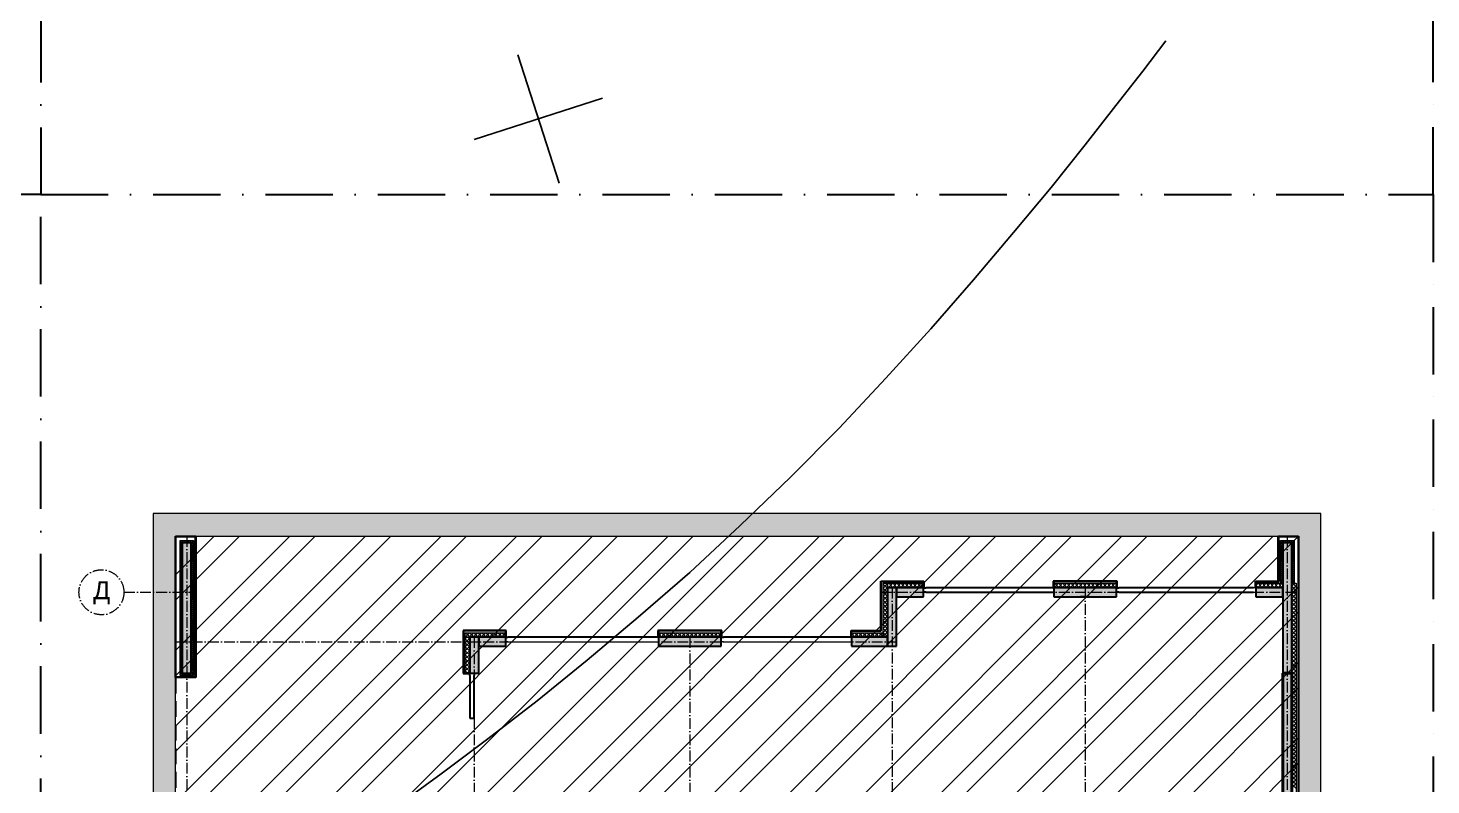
# Model space of a CAD drawing. Header units: millimetres. Extents: x 1353783 to 6492029790, y -7276956 to -512500.
# Drawn here: x 9978106 to 9984352, y -2841529 to -2838160 of the extents above; entities that cross this region are included whole.
import ezdxf

# ---------------------------------------------------------------- set-up
doc = ezdxf.new("R2010")
doc.units = ezdxf.units.MM
for name, pattern in [('( Dashed )', [0.75, 0.5, -0.25]), ('482 Границы районов', [5, 3, -1, 0, -1]), ('ACAD_ISO10W100', [18, 12, -3, 0, -3]), ('CONTI', [0]), ('осевая', [50.8, 31.75, -6.35, 6.35, -6.35])]:
    doc.linetypes.add(name, pattern=pattern)
doc.layers.get('0').update_dxf_attribs({"lineweight": 5})
for name, color, linetype, lineweight in [('!A-DIAFRAGM типовой', 142, 'Continuous', 0), ('7земля', 7, 'Continuous', 30), ('DIAFRAGM', 46, 'Continuous', 30), ('Hatch', 254, 'Continuous', 5), ('INSULATION', 81, 'Continuous', 5), ('Ар-окна', 5, 'Continuous', 9), ('ГП-Граница учасика ИЖС', 3, 'Continuous', 5), ('ГП-Тратуар', 3, 'Continuous', 5), ('оси', 231, 'осевая', 9)]:
    doc.layers.add(name, color=color, linetype=linetype, lineweight=lineweight)
for name, color, linetype in [('GORIZUNKNOWN', 32, 'CONTI'), ('SETKR', 7, 'CONTI'), ('Заливка', 7, 'Continuous'), ('РЕЛЬЕФ', 7, 'CONTI')]:
    doc.layers.add(name, color=color, linetype=linetype)
doc.styles.add('GOST Common', font='', dxfattribs={"height": 3})
doc.styles.get('GOST Common').set_extended_font_data('GOST Common')

# ---------------------------------------------------------------- blocks, each defined once
blk = doc.blocks.new('амвамвам')
at = {"lineweight": 30, "ltscale": 100, "true_color": 0x939598}
h = blk.add_hatch(color=252, dxfattribs=at)
h.dxf.hatch_style = 1
h.paths.add_polyline_path([(9861280, -3620392), (9861280, -3620892), (9856930, -3620892), (9856930, -3620392)], flags=17)
h.paths.add_polyline_path([(9864080, -3620392), (9864080, -3620892), (9875530, -3620892), (9875530, -3605992), (9850030, -3605992), (9849530, -3605992), (9849530, -3623392), (9850030, -3623392), (9850030, -3606492), (9875030, -3606492), (9875030, -3620392)])
at = {"color": 251, "lineweight": 15, "ltscale": 100, "true_color": 0x636466}
blk.add_lwpolyline([(9864080, -3620392), (9864080, -3620892), (9875530, -3620892), (9875530, -3605992), (9850030, -3605992), (9849530, -3605992), (9849530, -3623392), (9850030, -3623392), (9850030, -3606492), (9875030, -3606492), (9875030, -3620392)], close=True, dxfattribs=at)
blk = doc.blocks.new('ТИП-3')
at = {"layer": '!A-DIAFRAGM типовой', "lineweight": 0, "ltscale": 100, "true_color": 0x000000}
h = blk.add_hatch(color=18, dxfattribs=at)
h.dxf.hatch_style = 1
h.paths.add_polyline_path([(10363114, -2871481), (10363314, -2871481), (10363314, -2868581), (10363114, -2868581)])
h = blk.add_hatch(color=18, dxfattribs=at)
h.dxf.hatch_style = 1
h.paths.add_polyline_path([(10387614, -2871481), (10387814, -2871481), (10387814, -2868581), (10387614, -2868581)])
h = blk.add_hatch(color=18, dxfattribs=at)
h.dxf.hatch_style = 1
h.paths.add_polyline_path([(10378814, -2870881), (10379014, -2870881), (10379014, -2869581), (10378814, -2869581)])
h = blk.add_hatch(color=18, dxfattribs=at)
h.dxf.hatch_style = 1
h.paths.add_polyline_path([(10379014, -2869581), (10379014, -2869781), (10379614, -2869781), (10379614, -2869581)])
h = blk.add_hatch(color=18, dxfattribs=at)
h.dxf.hatch_style = 1
h.paths.add_polyline_path([(10382514, -2869581), (10382514, -2869781), (10383914, -2869781), (10383914, -2869581)])
h = blk.add_hatch(color=18, dxfattribs=at)
h.dxf.hatch_style = 1
h.paths.add_polyline_path([(10387014, -2869581), (10387014, -2869781), (10387614, -2869781), (10387614, -2869581)])
h = blk.add_hatch(color=18, dxfattribs=at)
h.dxf.hatch_style = 1
h.paths.add_polyline_path([(10369514, -2871481), (10369714, -2871481), (10369714, -2870681), (10369514, -2870681)])
h = blk.add_hatch(color=18, dxfattribs=at)
h.dxf.hatch_style = 1
h.paths.add_polyline_path([(10369714, -2870681), (10369714, -2870881), (10370314, -2870881), (10370314, -2870681)])
h = blk.add_hatch(color=18, dxfattribs=at)
h.dxf.hatch_style = 1
h.paths.add_polyline_path([(10373714, -2870681), (10373714, -2870881), (10375114, -2870881), (10375114, -2870681)])
h = blk.add_hatch(color=18, dxfattribs=at)
h.dxf.hatch_style = 1
h.paths.add_polyline_path([(10378014, -2870681), (10378014, -2870881), (10378814, -2870881), (10378814, -2870681)])
at = {"layer": 'Hatch', "lineweight": 40, "ltscale": 0.5, "true_color": 0x000000}
blk.add_hatch(color=18, dxfattribs=at).paths.add_polyline_path([(10387814, -2874781), (10387614, -2874781), (10387614, -2871481), (10387814, -2871481)])
at = {"layer": '7земля', "color": 18, "lineweight": 30, "ltscale": 100, "true_color": 0x000000}
for p, q in [((10362964, -2868431), (10363414, -2868431)), ((10362964, -2871581), (10362964, -2868431)), ((10362974, -2868441), (10363404, -2868441)), ((10362974, -2871571), (10362974, -2868441)), ((10363404, -2868441), (10363404, -2871571)), ((10363414, -2868431), (10363414, -2871581)), ((10387514, -2869431), (10387514, -2868431)), ((10387514, -2868431), (10387964, -2868431)), ((10387524, -2869441), (10387524, -2868441)), ((10387524, -2868441), (10387954, -2868441)), ((10387954, -2868441), (10387954, -2882321)), ((10387964, -2868431), (10387964, -2882331)), ((10378664, -2870531), (10378664, -2869431)), ((10378664, -2869431), (10379624, -2869431)), ((10378674, -2870541), (10378674, -2869441)), ((10378674, -2869441), (10379614, -2869441)), ((10379614, -2869441), (10379614, -2869581)), ((10379624, -2869431), (10379624, -2869581)), ((10383924, -2869431), (10382504, -2869431)), ((10382504, -2869431), (10382504, -2869581)), ((10383914, -2869441), (10382514, -2869441)), ((10382514, -2869441), (10382514, -2869581)), ((10383914, -2869581), (10383914, -2869441)), ((10383924, -2869581), (10383924, -2869431)), ((10387004, -2869581), (10387004, -2869431)), ((10387004, -2869431), (10387514, -2869431)), ((10387014, -2869581), (10387014, -2869441)), ((10387014, -2869441), (10387524, -2869441)), ((10379614, -2869581), (10379664, -2869581)), ((10379664, -2869681), (10379614, -2869681)), ((10382464, -2869581), (10379664, -2869581)), ((10379664, -2869681), (10382464, -2869681)), ((10382514, -2869581), (10382464, -2869581)), ((10382464, -2869681), (10382514, -2869681)), ((10383914, -2869581), (10383964, -2869581)), ((10383964, -2869681), (10383914, -2869681)), ((10386964, -2869581), (10383964, -2869581)), ((10383964, -2869681), (10386964, -2869681)), ((10370324, -2870531), (10369364, -2870531)), ((10369364, -2870531), (10369364, -2871491)), ((10370314, -2870541), (10369374, -2870541)), ((10369374, -2870541), (10369374, -2871481)), ((10370314, -2870681), (10370314, -2870541)), ((10370314, -2870681), (10370364, -2870681)), ((10370324, -2870681), (10370324, -2870531)), ((10373664, -2870681), (10370364, -2870681)), ((10373714, -2870681), (10373664, -2870681)), ((10375124, -2870531), (10373704, -2870531)), ((10373704, -2870531), (10373704, -2870681)), ((10375114, -2870541), (10373714, -2870541)), ((10373714, -2870541), (10373714, -2870681)), ((10375114, -2870681), (10375114, -2870541)), ((10375114, -2870681), (10375164, -2870681)), ((10375124, -2870681), (10375124, -2870531)), ((10377964, -2870681), (10375164, -2870681)), ((10378014, -2870681), (10377964, -2870681)), ((10378004, -2870681), (10378004, -2870531)), ((10378004, -2870531), (10378664, -2870531)), ((10378014, -2870681), (10378014, -2870541)), ((10378014, -2870541), (10378674, -2870541)), ((10363414, -2871581), (10362964, -2871581)), ((10363404, -2871571), (10362974, -2871571)), ((10369364, -2871491), (10369514, -2871491)), ((10369374, -2871481), (10369514, -2871481)), ((10369514, -2871531), (10369514, -2871481)), ((10369514, -2871481), (10369614, -2871481)), ((10369514, -2871531), (10369514, -2872431)), ((10369614, -2871481), (10369614, -2871531)), ((10369614, -2872431), (10369614, -2871531)), ((10369514, -2872431), (10369514, -2872481)), ((10369514, -2872481), (10369614, -2872481)), ((10369614, -2872481), (10369614, -2872431))]:
    blk.add_line(p, q, dxfattribs=at)
at = {"layer": '7земля', "color": 18, "linetype": '( Dashed )', "lineweight": 20, "ltscale": 700, "true_color": 0x000000}
blk.add_line((10363414, -2868431), (10387514, -2868431), dxfattribs=at)
at = {"layer": '7земля', "color": 18, "linetype": '( Dashed )', "lineweight": 30, "ltscale": 700, "true_color": 0x000000}
blk.add_line((10362964, -2871581), (10362964, -2874881), dxfattribs=at)
at = {"layer": 'DIAFRAGM', "color": 18, "ltscale": 0.5, "true_color": 0x000000}
for p, q in [((10363314, -2868581), (10363114, -2868581)), ((10363114, -2868581), (10363114, -2871481)), ((10363314, -2871481), (10363314, -2868581)), ((10387814, -2868581), (10387614, -2868581)), ((10387614, -2868581), (10387614, -2871481)), ((10387814, -2871481), (10387814, -2868581)), ((10379014, -2869581), (10378814, -2869581)), ((10378814, -2869581), (10378814, -2870881)), ((10379014, -2870881), (10379014, -2869581)), ((10379014, -2869581), (10379014, -2869781)), ((10379614, -2869581), (10379014, -2869581)), ((10379014, -2869781), (10379614, -2869781)), ((10379614, -2869781), (10379614, -2869581)), ((10382514, -2869581), (10382514, -2869781)), ((10383914, -2869581), (10382514, -2869581)), ((10382514, -2869781), (10383914, -2869781)), ((10383314, -2869781), (10383114, -2869781)), ((10383914, -2869781), (10383914, -2869581)), ((10387014, -2869581), (10387014, -2869781)), ((10387614, -2869581), (10387014, -2869581)), ((10387014, -2869781), (10387614, -2869781)), ((10387614, -2869781), (10387614, -2869581)), ((10369714, -2870681), (10369514, -2870681)), ((10369514, -2870681), (10369514, -2871481)), ((10369714, -2871481), (10369714, -2870681)), ((10369714, -2870681), (10369714, -2870881)), ((10370314, -2870681), (10369714, -2870681)), ((10370314, -2870881), (10370314, -2870681)), ((10373714, -2870681), (10373714, -2870881)), ((10375114, -2870681), (10373714, -2870681)), ((10375114, -2870881), (10375114, -2870681)), ((10378014, -2870681), (10378014, -2870881)), ((10378814, -2870681), (10378014, -2870681)), ((10378814, -2870881), (10378814, -2870681)), ((10369714, -2870881), (10370314, -2870881)), ((10373714, -2870881), (10375114, -2870881)), ((10378014, -2870881), (10378814, -2870881)), ((10378814, -2870881), (10379014, -2870881)), ((10363114, -2871481), (10363314, -2871481)), ((10369514, -2871481), (10369714, -2871481)), ((10387614, -2871481), (10387814, -2871481))]:
    blk.add_line(p, q, dxfattribs=at)
at = {"layer": 'Hatch', "color": 18, "lineweight": 40, "ltscale": 0.5, "true_color": 0x000000}
for p, q in [((10387614, -2874781), (10387614, -2871481)), ((10387614, -2871481), (10387814, -2871481)), ((10387814, -2871481), (10387814, -2874781)), ((10387614, -2873541), (10387614, -2873441))]:
    blk.add_line(p, q, dxfattribs=at)
at = {"layer": 'INSULATION', "color": 18, "linetype": 'Continuous', "ltscale": 0.5, "true_color": 0x000000}
for p, q in [((10363064, -2868563), (10363096, -2868531)), ((10363064, -2868544), (10363101, -2868581)), ((10363101, -2868581), (10363064, -2868618)), ((10363064, -2868608), (10363114, -2868658)), ((10363114, -2868613), (10363064, -2868663)), ((10363082, -2868581), (10363114, -2868613)), ((10363091, -2868581), (10363141, -2868531)), ((10363096, -2868531), (10363146, -2868581)), ((10363136, -2868581), (10363186, -2868531)), ((10363141, -2868531), (10363191, -2868581)), ((10363181, -2868581), (10363231, -2868531)), ((10363186, -2868531), (10363236, -2868581)), ((10363226, -2868581), (10363276, -2868531)), ((10363231, -2868531), (10363281, -2868581)), ((10363271, -2868581), (10363321, -2868531)), ((10363276, -2868531), (10363326, -2868581)), ((10363351, -2868581), (10363314, -2868618)), ((10363314, -2868608), (10363364, -2868658)), ((10363364, -2868613), (10363314, -2868663)), ((10363316, -2868581), (10363364, -2868532)), ((10363321, -2868531), (10363364, -2868574)), ((10363332, -2868581), (10363364, -2868613)), ((10363361, -2868581), (10363364, -2868577)), ((10387564, -2868563), (10387596, -2868531)), ((10387564, -2868544), (10387601, -2868581)), ((10387601, -2868581), (10387564, -2868618)), ((10387564, -2868608), (10387614, -2868658)), ((10387614, -2868613), (10387564, -2868663)), ((10387582, -2868581), (10387614, -2868613)), ((10387591, -2868581), (10387641, -2868531)), ((10387596, -2868531), (10387646, -2868581)), ((10387636, -2868581), (10387686, -2868531)), ((10387641, -2868531), (10387691, -2868581)), ((10387681, -2868581), (10387731, -2868531)), ((10387686, -2868531), (10387736, -2868581)), ((10387726, -2868581), (10387776, -2868531)), ((10387731, -2868531), (10387781, -2868581)), ((10387771, -2868581), (10387821, -2868531)), ((10387776, -2868531), (10387826, -2868581)), ((10387851, -2868581), (10387814, -2868618)), ((10387814, -2868608), (10387864, -2868658)), ((10387864, -2868613), (10387814, -2868663)), ((10387816, -2868581), (10387864, -2868532)), ((10387821, -2868531), (10387864, -2868574)), ((10387832, -2868581), (10387864, -2868613)), ((10387861, -2868581), (10387864, -2868577)), ((10363064, -2868653), (10363114, -2868703)), ((10363114, -2868658), (10363064, -2868708)), ((10363064, -2868698), (10363114, -2868748)), ((10363114, -2868703), (10363064, -2868753)), ((10363064, -2868742), (10363114, -2868792)), ((10363114, -2868748), (10363064, -2868798)), ((10363064, -2868787), (10363114, -2868837)), ((10363114, -2868792), (10363064, -2868842)), ((10363064, -2868832), (10363114, -2868882)), ((10363114, -2868837), (10363064, -2868887)), ((10363064, -2868877), (10363114, -2868927)), ((10363114, -2868882), (10363064, -2868932)), ((10363064, -2868922), (10363114, -2868972)), ((10363114, -2868927), (10363064, -2868977)), ((10363314, -2868653), (10363364, -2868703)), ((10363364, -2868658), (10363314, -2868708)), ((10363314, -2868698), (10363364, -2868748)), ((10363364, -2868703), (10363314, -2868753)), ((10363314, -2868742), (10363364, -2868792)), ((10363364, -2868748), (10363314, -2868798)), ((10363314, -2868787), (10363364, -2868837)), ((10363364, -2868792), (10363314, -2868842)), ((10363314, -2868832), (10363364, -2868882)), ((10363364, -2868837), (10363314, -2868887)), ((10363314, -2868877), (10363364, -2868927)), ((10363364, -2868882), (10363314, -2868932)), ((10363314, -2868922), (10363364, -2868972)), ((10363364, -2868927), (10363314, -2868977)), ((10387564, -2868653), (10387614, -2868703)), ((10387614, -2868658), (10387564, -2868708)), ((10387564, -2868698), (10387614, -2868748)), ((10387614, -2868703), (10387564, -2868753)), ((10387564, -2868742), (10387614, -2868792)), ((10387614, -2868748), (10387564, -2868798)), ((10387564, -2868787), (10387614, -2868837)), ((10387614, -2868792), (10387564, -2868842)), ((10387564, -2868832), (10387614, -2868882)), ((10387614, -2868837), (10387564, -2868887)), ((10387564, -2868877), (10387614, -2868927)), ((10387614, -2868882), (10387564, -2868932)), ((10387564, -2868922), (10387614, -2868972)), ((10387614, -2868927), (10387564, -2868977)), ((10387814, -2868653), (10387864, -2868703)), ((10387864, -2868658), (10387814, -2868708)), ((10387814, -2868698), (10387864, -2868748)), ((10387864, -2868703), (10387814, -2868753)), ((10387814, -2868742), (10387864, -2868792)), ((10387864, -2868748), (10387814, -2868798)), ((10387814, -2868787), (10387864, -2868837)), ((10387864, -2868792), (10387814, -2868842)), ((10387814, -2868832), (10387864, -2868882)), ((10387864, -2868837), (10387814, -2868887)), ((10387814, -2868877), (10387864, -2868927)), ((10387864, -2868882), (10387814, -2868932)), ((10387814, -2868922), (10387864, -2868972)), ((10387864, -2868927), (10387814, -2868977)), ((10363064, -2868967), (10363114, -2869017)), ((10363114, -2868972), (10363064, -2869022)), ((10363064, -2869012), (10363114, -2869062)), ((10363114, -2869017), (10363064, -2869067)), ((10363064, -2869057), (10363114, -2869107)), ((10363114, -2869062), (10363064, -2869112)), ((10363064, -2869102), (10363114, -2869152)), ((10363114, -2869107), (10363064, -2869157)), ((10363064, -2869147), (10363114, -2869197)), ((10363114, -2869152), (10363064, -2869202)), ((10363064, -2869191), (10363114, -2869241)), ((10363114, -2869197), (10363064, -2869247)), ((10363064, -2869236), (10363114, -2869286)), ((10363114, -2869241), (10363064, -2869291)), ((10363314, -2868967), (10363364, -2869017)), ((10363364, -2868972), (10363314, -2869022)), ((10363314, -2869012), (10363364, -2869062)), ((10363364, -2869017), (10363314, -2869067)), ((10363314, -2869057), (10363364, -2869107)), ((10363364, -2869062), (10363314, -2869112)), ((10363314, -2869102), (10363364, -2869152)), ((10363364, -2869107), (10363314, -2869157)), ((10363314, -2869147), (10363364, -2869197)), ((10363364, -2869152), (10363314, -2869202)), ((10363314, -2869191), (10363364, -2869241)), ((10363364, -2869197), (10363314, -2869247)), ((10363314, -2869236), (10363364, -2869286)), ((10363364, -2869241), (10363314, -2869291)), ((10387564, -2868967), (10387614, -2869017)), ((10387614, -2868972), (10387564, -2869022)), ((10387564, -2869012), (10387614, -2869062)), ((10387614, -2869017), (10387564, -2869067)), ((10387564, -2869057), (10387614, -2869107)), ((10387614, -2869062), (10387564, -2869112)), ((10387564, -2869102), (10387614, -2869152)), ((10387614, -2869107), (10387564, -2869157)), ((10387564, -2869147), (10387614, -2869197)), ((10387614, -2869152), (10387564, -2869202)), ((10387564, -2869191), (10387614, -2869241)), ((10387614, -2869197), (10387564, -2869247)), ((10387564, -2869236), (10387614, -2869286)), ((10387614, -2869241), (10387564, -2869291)), ((10387814, -2868967), (10387864, -2869017)), ((10387864, -2868972), (10387814, -2869022)), ((10387814, -2869012), (10387864, -2869062)), ((10387864, -2869017), (10387814, -2869067)), ((10387814, -2869057), (10387864, -2869107)), ((10387864, -2869062), (10387814, -2869112)), ((10387814, -2869102), (10387864, -2869152)), ((10387864, -2869107), (10387814, -2869157)), ((10387814, -2869147), (10387864, -2869197)), ((10387864, -2869152), (10387814, -2869202)), ((10387814, -2869191), (10387864, -2869241)), ((10387864, -2869197), (10387814, -2869247)), ((10387814, -2869236), (10387864, -2869286)), ((10387864, -2869241), (10387814, -2869291)), ((10363064, -2869281), (10363114, -2869331)), ((10363114, -2869286), (10363064, -2869336)), ((10363064, -2869326), (10363114, -2869376)), ((10363114, -2869331), (10363064, -2869381)), ((10363064, -2869371), (10363114, -2869421)), ((10363114, -2869376), (10363064, -2869426)), ((10363064, -2869416), (10363114, -2869466)), ((10363114, -2869421), (10363064, -2869471)), ((10363064, -2869461), (10363114, -2869511)), ((10363114, -2869466), (10363064, -2869516)), ((10363064, -2869506), (10363114, -2869556)), ((10363114, -2869511), (10363064, -2869561)), ((10363064, -2869551), (10363114, -2869601)), ((10363114, -2869556), (10363064, -2869606)), ((10363314, -2869281), (10363364, -2869331)), ((10363364, -2869286), (10363314, -2869336)), ((10363314, -2869326), (10363364, -2869376)), ((10363364, -2869331), (10363314, -2869381)), ((10363314, -2869371), (10363364, -2869421)), ((10363364, -2869376), (10363314, -2869426)), ((10363314, -2869416), (10363364, -2869466)), ((10363364, -2869421), (10363314, -2869471)), ((10363314, -2869461), (10363364, -2869511)), ((10363364, -2869466), (10363314, -2869516)), ((10363314, -2869506), (10363364, -2869556)), ((10363364, -2869511), (10363314, -2869561)), ((10363314, -2869551), (10363364, -2869601)), ((10363364, -2869556), (10363314, -2869606)), ((10378714, -2869497), (10378731, -2869481)), ((10378714, -2869587), (10378814, -2869487)), ((10378814, -2869597), (10378714, -2869497)), ((10378814, -2869508), (10378788, -2869481)), ((10378814, -2869509), (10378842, -2869481)), ((10378814, -2869543), (10378852, -2869581)), ((10378832, -2869581), (10378932, -2869481)), ((10378842, -2869481), (10378942, -2869581)), ((10378922, -2869581), (10379022, -2869481)), ((10378932, -2869481), (10379032, -2869581)), ((10379011, -2869581), (10379111, -2869481)), ((10379022, -2869481), (10379122, -2869581)), ((10379101, -2869581), (10379201, -2869481)), ((10379111, -2869481), (10379211, -2869581)), ((10379191, -2869581), (10379291, -2869481)), ((10379201, -2869481), (10379301, -2869581)), ((10379281, -2869581), (10379381, -2869481)), ((10379291, -2869481), (10379391, -2869581)), ((10379371, -2869581), (10379471, -2869481)), ((10379381, -2869481), (10379481, -2869581)), ((10379460, -2869581), (10379560, -2869481)), ((10379471, -2869481), (10379571, -2869581)), ((10379550, -2869581), (10379614, -2869517)), ((10379560, -2869481), (10379614, -2869535)), ((10382514, -2869500), (10382534, -2869481)), ((10382514, -2869551), (10382544, -2869581)), ((10382524, -2869581), (10382624, -2869481)), ((10382534, -2869481), (10382634, -2869581)), ((10382613, -2869581), (10382713, -2869481)), ((10382624, -2869481), (10382724, -2869581)), ((10382703, -2869581), (10382803, -2869481)), ((10382713, -2869481), (10382813, -2869581)), ((10382793, -2869581), (10382893, -2869481)), ((10382803, -2869481), (10382903, -2869581)), ((10382883, -2869581), (10382983, -2869481)), ((10382893, -2869481), (10382993, -2869581)), ((10382973, -2869581), (10383073, -2869481)), ((10382983, -2869481), (10383083, -2869581)), ((10383062, -2869581), (10383162, -2869481)), ((10383073, -2869481), (10383173, -2869581)), ((10383152, -2869581), (10383252, -2869481)), ((10383162, -2869481), (10383262, -2869581)), ((10383242, -2869581), (10383342, -2869481)), ((10383252, -2869481), (10383352, -2869581)), ((10383332, -2869581), (10383432, -2869481)), ((10383342, -2869481), (10383442, -2869581)), ((10383422, -2869581), (10383522, -2869481)), ((10383432, -2869481), (10383532, -2869581)), ((10383511, -2869581), (10383611, -2869481)), ((10383522, -2869481), (10383622, -2869581)), ((10383601, -2869581), (10383701, -2869481)), ((10383611, -2869481), (10383711, -2869581)), ((10383691, -2869581), (10383791, -2869481)), ((10383701, -2869481), (10383801, -2869581)), ((10383781, -2869581), (10383881, -2869481)), ((10383791, -2869481), (10383891, -2869581)), ((10383871, -2869581), (10383914, -2869537)), ((10383881, -2869481), (10383914, -2869514)), ((10387014, -2869529), (10387062, -2869481)), ((10387014, -2869523), (10387073, -2869581)), ((10387052, -2869581), (10387152, -2869481)), ((10387062, -2869481), (10387162, -2869581)), ((10387142, -2869581), (10387242, -2869481)), ((10387152, -2869481), (10387252, -2869581)), ((10387232, -2869581), (10387332, -2869481)), ((10387242, -2869481), (10387342, -2869581)), ((10387322, -2869581), (10387422, -2869481)), ((10387332, -2869481), (10387432, -2869581)), ((10387411, -2869581), (10387511, -2869481)), ((10387422, -2869481), (10387522, -2869581)), ((10387501, -2869581), (10387601, -2869481)), ((10387511, -2869481), (10387611, -2869581)), ((10387564, -2869281), (10387614, -2869331)), ((10387614, -2869286), (10387564, -2869336)), ((10387564, -2869326), (10387614, -2869376)), ((10387614, -2869331), (10387564, -2869381)), ((10387564, -2869371), (10387614, -2869421)), ((10387614, -2869376), (10387564, -2869426)), ((10387564, -2869416), (10387614, -2869466)), ((10387614, -2869421), (10387564, -2869471)), ((10387564, -2869461), (10387584, -2869481)), ((10387591, -2869581), (10387614, -2869558)), ((10387614, -2869466), (10387599, -2869481)), ((10387601, -2869481), (10387614, -2869494)), ((10387814, -2869281), (10387864, -2869331)), ((10387864, -2869286), (10387814, -2869336)), ((10387814, -2869326), (10387864, -2869376)), ((10387864, -2869331), (10387814, -2869381)), ((10387814, -2869371), (10387864, -2869421)), ((10387864, -2869376), (10387814, -2869426)), ((10387814, -2869416), (10387864, -2869466)), ((10387864, -2869421), (10387814, -2869471)), ((10387814, -2869461), (10387834, -2869481)), ((10387814, -2869548), (10387882, -2869481)), ((10387814, -2869638), (10387914, -2869538)), ((10387914, -2869648), (10387814, -2869548)), ((10387914, -2869559), (10387837, -2869481)), ((10387864, -2869466), (10387849, -2869481)), ((10363064, -2869596), (10363114, -2869646)), ((10363114, -2869601), (10363064, -2869651)), ((10363064, -2869641), (10363114, -2869691)), ((10363114, -2869646), (10363064, -2869696)), ((10363064, -2869685), (10363114, -2869735)), ((10363114, -2869691), (10363064, -2869741)), ((10363064, -2869730), (10363114, -2869780)), ((10363114, -2869735), (10363064, -2869785)), ((10363064, -2869775), (10363114, -2869825)), ((10363114, -2869780), (10363064, -2869830)), ((10363064, -2869820), (10363114, -2869870)), ((10363114, -2869825), (10363064, -2869875)), ((10363064, -2869865), (10363114, -2869915)), ((10363114, -2869870), (10363064, -2869920)), ((10363314, -2869596), (10363364, -2869646)), ((10363364, -2869601), (10363314, -2869651)), ((10363314, -2869641), (10363364, -2869691)), ((10363364, -2869646), (10363314, -2869696)), ((10363314, -2869685), (10363364, -2869735)), ((10363364, -2869691), (10363314, -2869741)), ((10363314, -2869730), (10363364, -2869780)), ((10363364, -2869735), (10363314, -2869785)), ((10363314, -2869775), (10363364, -2869825)), ((10363364, -2869780), (10363314, -2869830)), ((10363314, -2869820), (10363364, -2869870)), ((10363364, -2869825), (10363314, -2869875)), ((10363314, -2869865), (10363364, -2869915)), ((10363364, -2869870), (10363314, -2869920)), ((10378714, -2869677), (10378814, -2869577)), ((10378814, -2869687), (10378714, -2869587)), ((10378714, -2869767), (10378814, -2869667)), ((10378814, -2869777), (10378714, -2869677)), ((10378714, -2869857), (10378814, -2869757)), ((10378814, -2869867), (10378714, -2869767)), ((10378714, -2869946), (10378814, -2869846)), ((10378814, -2869957), (10378714, -2869857)), ((10387814, -2869728), (10387914, -2869628)), ((10387914, -2869738), (10387814, -2869638)), ((10387814, -2869818), (10387914, -2869718)), ((10387914, -2869828), (10387814, -2869728)), ((10387814, -2869908), (10387914, -2869808)), ((10387914, -2869918), (10387814, -2869818)), ((10363064, -2869910), (10363114, -2869960)), ((10363114, -2869915), (10363064, -2869965)), ((10363064, -2869955), (10363114, -2870005)), ((10363114, -2869960), (10363064, -2870010)), ((10363064, -2870000), (10363114, -2870050)), ((10363114, -2870005), (10363064, -2870055)), ((10363064, -2870045), (10363114, -2870095)), ((10363114, -2870050), (10363064, -2870100)), ((10363064, -2870090), (10363114, -2870140)), ((10363114, -2870095), (10363064, -2870145)), ((10363064, -2870134), (10363114, -2870184)), ((10363114, -2870140), (10363064, -2870190)), ((10363064, -2870179), (10363114, -2870229)), ((10363114, -2870184), (10363064, -2870234)), ((10363314, -2869910), (10363364, -2869960)), ((10363364, -2869915), (10363314, -2869965)), ((10363314, -2869955), (10363364, -2870005)), ((10363364, -2869960), (10363314, -2870010)), ((10363314, -2870000), (10363364, -2870050)), ((10363364, -2870005), (10363314, -2870055)), ((10363314, -2870045), (10363364, -2870095)), ((10363364, -2870050), (10363314, -2870100)), ((10363314, -2870090), (10363364, -2870140)), ((10363364, -2870095), (10363314, -2870145)), ((10363314, -2870134), (10363364, -2870184)), ((10363364, -2870140), (10363314, -2870190)), ((10363314, -2870179), (10363364, -2870229)), ((10363364, -2870184), (10363314, -2870234)), ((10378714, -2870036), (10378814, -2869936)), ((10378814, -2870046), (10378714, -2869946)), ((10378714, -2870126), (10378814, -2870026)), ((10378814, -2870136), (10378714, -2870036)), ((10378714, -2870216), (10378814, -2870116)), ((10378814, -2870226), (10378714, -2870126)), ((10387814, -2869997), (10387914, -2869897)), ((10387914, -2870008), (10387814, -2869908)), ((10387814, -2870087), (10387914, -2869987)), ((10387914, -2870097), (10387814, -2869997)), ((10387814, -2870177), (10387914, -2870077)), ((10387914, -2870187), (10387814, -2870087)), ((10387814, -2870267), (10387914, -2870167)), ((10387914, -2870277), (10387814, -2870177)), ((10363064, -2870224), (10363114, -2870274)), ((10363114, -2870229), (10363064, -2870279)), ((10363064, -2870269), (10363114, -2870319)), ((10363114, -2870274), (10363064, -2870324)), ((10363064, -2870314), (10363114, -2870364)), ((10363114, -2870319), (10363064, -2870369)), ((10363064, -2870359), (10363114, -2870409)), ((10363114, -2870364), (10363064, -2870414)), ((10363064, -2870404), (10363114, -2870454)), ((10363114, -2870409), (10363064, -2870459)), ((10363064, -2870449), (10363114, -2870499)), ((10363114, -2870454), (10363064, -2870504)), ((10363064, -2870494), (10363114, -2870544)), ((10363314, -2870224), (10363364, -2870274)), ((10363364, -2870229), (10363314, -2870279)), ((10363314, -2870269), (10363364, -2870319)), ((10363364, -2870274), (10363314, -2870324)), ((10363314, -2870314), (10363364, -2870364)), ((10363364, -2870319), (10363314, -2870369)), ((10363314, -2870359), (10363364, -2870409)), ((10363364, -2870364), (10363314, -2870414)), ((10363314, -2870404), (10363364, -2870454)), ((10363364, -2870409), (10363314, -2870459)), ((10363314, -2870449), (10363364, -2870499)), ((10363364, -2870454), (10363314, -2870504)), ((10363314, -2870494), (10363364, -2870544)), ((10378714, -2870306), (10378814, -2870206)), ((10378814, -2870316), (10378714, -2870216)), ((10378714, -2870395), (10378814, -2870295)), ((10378814, -2870406), (10378714, -2870306)), ((10378714, -2870485), (10378814, -2870385)), ((10378814, -2870495), (10378714, -2870395)), ((10378714, -2870575), (10378814, -2870475)), ((10378814, -2870585), (10378714, -2870485)), ((10387814, -2870357), (10387914, -2870257)), ((10387914, -2870367), (10387814, -2870267)), ((10387814, -2870446), (10387914, -2870346)), ((10387914, -2870457), (10387814, -2870357)), ((10387814, -2870536), (10387914, -2870436)), ((10387914, -2870546), (10387814, -2870446)), ((10363114, -2870499), (10363064, -2870549)), ((10363064, -2870539), (10363114, -2870589)), ((10363114, -2870544), (10363064, -2870594)), ((10363064, -2870583), (10363114, -2870633)), ((10363114, -2870589), (10363064, -2870639)), ((10363064, -2870628), (10363114, -2870678)), ((10363114, -2870633), (10363064, -2870683)), ((10363064, -2870673), (10363114, -2870723)), ((10363114, -2870678), (10363064, -2870728)), ((10363064, -2870718), (10363114, -2870768)), ((10363114, -2870723), (10363064, -2870773)), ((10363064, -2870763), (10363114, -2870813)), ((10363114, -2870768), (10363064, -2870818)), ((10363064, -2870808), (10363114, -2870858)), ((10363364, -2870499), (10363314, -2870549)), ((10363314, -2870539), (10363364, -2870589)), ((10363364, -2870544), (10363314, -2870594)), ((10363314, -2870583), (10363364, -2870633)), ((10363364, -2870589), (10363314, -2870639)), ((10363314, -2870628), (10363364, -2870678)), ((10363364, -2870633), (10363314, -2870683)), ((10363314, -2870673), (10363364, -2870723)), ((10363364, -2870678), (10363314, -2870728)), ((10363314, -2870718), (10363364, -2870768)), ((10363364, -2870723), (10363314, -2870773)), ((10363314, -2870763), (10363364, -2870813)), ((10363364, -2870768), (10363314, -2870818)), ((10363314, -2870808), (10363364, -2870858)), ((10369414, -2870588), (10369422, -2870581)), ((10369414, -2870678), (10369511, -2870581)), ((10369414, -2870663), (10369432, -2870681)), ((10369414, -2870714), (10369448, -2870681)), ((10369414, -2870804), (10369514, -2870704)), ((10369514, -2870814), (10369414, -2870714)), ((10369414, -2870894), (10369514, -2870794)), ((10369514, -2870904), (10369414, -2870804)), ((10369422, -2870581), (10369522, -2870681)), ((10369514, -2870725), (10369471, -2870681)), ((10369501, -2870681), (10369601, -2870581)), ((10369511, -2870581), (10369611, -2870681)), ((10369591, -2870681), (10369691, -2870581)), ((10369601, -2870581), (10369701, -2870681)), ((10369681, -2870681), (10369781, -2870581)), ((10369691, -2870581), (10369791, -2870681)), ((10369771, -2870681), (10369871, -2870581)), ((10369781, -2870581), (10369881, -2870681)), ((10369860, -2870681), (10369960, -2870581)), ((10369871, -2870581), (10369971, -2870681)), ((10369950, -2870681), (10370050, -2870581)), ((10369960, -2870581), (10370060, -2870681)), ((10370040, -2870681), (10370140, -2870581)), ((10370050, -2870581), (10370150, -2870681)), ((10370130, -2870681), (10370230, -2870581)), ((10370140, -2870581), (10370240, -2870681)), ((10370220, -2870681), (10370314, -2870586)), ((10370230, -2870581), (10370314, -2870665)), ((10370309, -2870681), (10370314, -2870676)), ((10373714, -2870649), (10373783, -2870581)), ((10373714, -2870602), (10373793, -2870681)), ((10373773, -2870681), (10373873, -2870581)), ((10373783, -2870581), (10373883, -2870681)), ((10373862, -2870681), (10373962, -2870581)), ((10373873, -2870581), (10373973, -2870681)), ((10373952, -2870681), (10374052, -2870581)), ((10373962, -2870581), (10374062, -2870681)), ((10374042, -2870681), (10374142, -2870581)), ((10374052, -2870581), (10374152, -2870681)), ((10374132, -2870681), (10374232, -2870581)), ((10374142, -2870581), (10374242, -2870681)), ((10374222, -2870681), (10374322, -2870581)), ((10374232, -2870581), (10374332, -2870681)), ((10374311, -2870681), (10374411, -2870581)), ((10374322, -2870581), (10374422, -2870681)), ((10374401, -2870681), (10374501, -2870581)), ((10374411, -2870581), (10374511, -2870681)), ((10374491, -2870681), (10374591, -2870581)), ((10374501, -2870581), (10374601, -2870681)), ((10374581, -2870681), (10374681, -2870581)), ((10374591, -2870581), (10374691, -2870681)), ((10374671, -2870681), (10374771, -2870581)), ((10374681, -2870581), (10374781, -2870681)), ((10374760, -2870681), (10374860, -2870581)), ((10374771, -2870581), (10374871, -2870681)), ((10374850, -2870681), (10374950, -2870581)), ((10374860, -2870581), (10374960, -2870681)), ((10374940, -2870681), (10375040, -2870581)), ((10374950, -2870581), (10375050, -2870681)), ((10375030, -2870681), (10375114, -2870596)), ((10375040, -2870581), (10375114, -2870655)), ((10378014, -2870647), (10378081, -2870581)), ((10378014, -2870604), (10378091, -2870681)), ((10378071, -2870681), (10378171, -2870581)), ((10378081, -2870581), (10378181, -2870681)), ((10378160, -2870681), (10378260, -2870581)), ((10378171, -2870581), (10378271, -2870681)), ((10378250, -2870681), (10378350, -2870581)), ((10378260, -2870581), (10378360, -2870681)), ((10378340, -2870681), (10378440, -2870581)), ((10378350, -2870581), (10378450, -2870681)), ((10378430, -2870681), (10378530, -2870581)), ((10378440, -2870581), (10378540, -2870681)), ((10378520, -2870681), (10378620, -2870581)), ((10378530, -2870581), (10378630, -2870681)), ((10378609, -2870681), (10378709, -2870581)), ((10378620, -2870581), (10378714, -2870676)), ((10378699, -2870681), (10378714, -2870666)), ((10378709, -2870581), (10378714, -2870586)), ((10378714, -2870665), (10378814, -2870565)), ((10378814, -2870675), (10378714, -2870575)), ((10378730, -2870681), (10378714, -2870665)), ((10378788, -2870681), (10378814, -2870655)), ((10387814, -2870626), (10387914, -2870526)), ((10387914, -2870636), (10387814, -2870536)), ((10387814, -2870716), (10387914, -2870616)), ((10387914, -2870726), (10387814, -2870626)), ((10387814, -2870806), (10387914, -2870706)), ((10387914, -2870816), (10387814, -2870716)), ((10387814, -2870895), (10387914, -2870795)), ((10387914, -2870906), (10387814, -2870806)), ((10363114, -2870813), (10363064, -2870863)), ((10363064, -2870853), (10363114, -2870903)), ((10363114, -2870858), (10363064, -2870908)), ((10363064, -2870898), (10363114, -2870948)), ((10363114, -2870903), (10363064, -2870953)), ((10363064, -2870943), (10363114, -2870993)), ((10363114, -2870948), (10363064, -2870998)), ((10363064, -2870988), (10363114, -2871038)), ((10363114, -2870993), (10363064, -2871043)), ((10363064, -2871032), (10363114, -2871082)), ((10363114, -2871038), (10363064, -2871088)), ((10363064, -2871077), (10363114, -2871127)), ((10363114, -2871082), (10363064, -2871132)), ((10363064, -2871122), (10363114, -2871172)), ((10363364, -2870813), (10363314, -2870863)), ((10363314, -2870853), (10363364, -2870903)), ((10363364, -2870858), (10363314, -2870908)), ((10363314, -2870898), (10363364, -2870948)), ((10363364, -2870903), (10363314, -2870953)), ((10363314, -2870943), (10363364, -2870993)), ((10363364, -2870948), (10363314, -2870998)), ((10363314, -2870988), (10363364, -2871038)), ((10363364, -2870993), (10363314, -2871043)), ((10363314, -2871032), (10363364, -2871082)), ((10363364, -2871038), (10363314, -2871088)), ((10363314, -2871077), (10363364, -2871127)), ((10363364, -2871082), (10363314, -2871132)), ((10363314, -2871122), (10363364, -2871172)), ((10369414, -2870984), (10369514, -2870884)), ((10369514, -2870994), (10369414, -2870894)), ((10369414, -2871074), (10369514, -2870974)), ((10369514, -2871084), (10369414, -2870984)), ((10369414, -2871163), (10369514, -2871063)), ((10369514, -2871174), (10369414, -2871074)), ((10387814, -2870985), (10387914, -2870885)), ((10387914, -2870995), (10387814, -2870895)), ((10387814, -2871075), (10387914, -2870975)), ((10387914, -2871085), (10387814, -2870985)), ((10387814, -2871165), (10387914, -2871065)), ((10387914, -2871175), (10387814, -2871075)), ((10363114, -2871127), (10363064, -2871177)), ((10363064, -2871167), (10363114, -2871217)), ((10363114, -2871172), (10363064, -2871222)), ((10363064, -2871212), (10363114, -2871262)), ((10363114, -2871217), (10363064, -2871267)), ((10363064, -2871257), (10363114, -2871307)), ((10363114, -2871262), (10363064, -2871312)), ((10363064, -2871302), (10363114, -2871352)), ((10363114, -2871307), (10363064, -2871357)), ((10363064, -2871347), (10363114, -2871397)), ((10363114, -2871352), (10363064, -2871402)), ((10363064, -2871392), (10363114, -2871442)), ((10363114, -2871397), (10363064, -2871447)), ((10363364, -2871127), (10363314, -2871177)), ((10363314, -2871167), (10363364, -2871217)), ((10363364, -2871172), (10363314, -2871222)), ((10363314, -2871212), (10363364, -2871262)), ((10363364, -2871217), (10363314, -2871267)), ((10363314, -2871257), (10363364, -2871307)), ((10363364, -2871262), (10363314, -2871312)), ((10363314, -2871302), (10363364, -2871352)), ((10363364, -2871307), (10363314, -2871357)), ((10363314, -2871347), (10363364, -2871397)), ((10363364, -2871352), (10363314, -2871402)), ((10363314, -2871392), (10363364, -2871442)), ((10363364, -2871397), (10363314, -2871447)), ((10369414, -2871253), (10369514, -2871153)), ((10369514, -2871263), (10369414, -2871163)), ((10369414, -2871343), (10369514, -2871243)), ((10369514, -2871353), (10369414, -2871253)), ((10369414, -2871433), (10369514, -2871333)), ((10369514, -2871443), (10369414, -2871343)), ((10369462, -2871481), (10369414, -2871433)), ((10369456, -2871481), (10369514, -2871423)), ((10387814, -2871255), (10387914, -2871155)), ((10387914, -2871265), (10387814, -2871165)), ((10387814, -2871344), (10387914, -2871244)), ((10387914, -2871355), (10387814, -2871255)), ((10387814, -2871434), (10387914, -2871334)), ((10387914, -2871444), (10387814, -2871344)), ((10387814, -2871524), (10387914, -2871424)), ((10387914, -2871534), (10387814, -2871434)), ((10363064, -2871437), (10363109, -2871481)), ((10363064, -2871513), (10363096, -2871481)), ((10363064, -2871494), (10363101, -2871531)), ((10363114, -2871442), (10363075, -2871481)), ((10363091, -2871531), (10363141, -2871481)), ((10363096, -2871481), (10363146, -2871531)), ((10363136, -2871531), (10363186, -2871481)), ((10363141, -2871481), (10363191, -2871531)), ((10363181, -2871531), (10363231, -2871481)), ((10363186, -2871481), (10363236, -2871531)), ((10363226, -2871531), (10363276, -2871481)), ((10363231, -2871481), (10363281, -2871531)), ((10363271, -2871531), (10363321, -2871481)), ((10363276, -2871481), (10363326, -2871531)), ((10363314, -2871437), (10363359, -2871481)), ((10363316, -2871531), (10363364, -2871482)), ((10363321, -2871481), (10363364, -2871524)), ((10363364, -2871442), (10363325, -2871481)), ((10363361, -2871531), (10363364, -2871527)), ((10387814, -2871614), (10387914, -2871514)), ((10387914, -2871624), (10387814, -2871524)), ((10387814, -2871704), (10387914, -2871604)), ((10387914, -2871714), (10387814, -2871614)), ((10387814, -2871793), (10387914, -2871693)), ((10387914, -2871804), (10387814, -2871704)), ((10387814, -2871883), (10387914, -2871783)), ((10387914, -2871893), (10387814, -2871793)), ((10387814, -2871973), (10387914, -2871873)), ((10387914, -2871983), (10387814, -2871883)), ((10387814, -2872063), (10387914, -2871963)), ((10387914, -2872073), (10387814, -2871973)), ((10387814, -2872153), (10387914, -2872053)), ((10387914, -2872163), (10387814, -2872063)), ((10387814, -2872242), (10387914, -2872142)), ((10387914, -2872253), (10387814, -2872153)), ((10387814, -2872332), (10387914, -2872232)), ((10387914, -2872342), (10387814, -2872242)), ((10387814, -2872422), (10387914, -2872322)), ((10387914, -2872432), (10387814, -2872332)), ((10387814, -2872512), (10387914, -2872412)), ((10387914, -2872522), (10387814, -2872422)), ((10387814, -2872602), (10387914, -2872502)), ((10387914, -2872612), (10387814, -2872512)), ((10387814, -2872691), (10387914, -2872591)), ((10387914, -2872702), (10387814, -2872602)), ((10387814, -2872781), (10387914, -2872681)), ((10387914, -2872791), (10387814, -2872691)), ((10387814, -2872871), (10387914, -2872771)), ((10387914, -2872881), (10387814, -2872781)), ((10387814, -2872961), (10387914, -2872861)), ((10387914, -2872971), (10387814, -2872871)), ((10387814, -2873051), (10387914, -2872951)), ((10387914, -2873061), (10387814, -2872961)), ((10387814, -2873140), (10387914, -2873040)), ((10387914, -2873151), (10387814, -2873051)), ((10387814, -2873230), (10387914, -2873130)), ((10387914, -2873240), (10387814, -2873140)), ((10387814, -2873320), (10387914, -2873220)), ((10387914, -2873330), (10387814, -2873230)), ((10387814, -2873410), (10387914, -2873310)), ((10387914, -2873420), (10387814, -2873320)), ((10387814, -2873500), (10387914, -2873400)), ((10387914, -2873510), (10387814, -2873410)), ((10387814, -2873589), (10387914, -2873489)), ((10387914, -2873600), (10387814, -2873500)), ((10387814, -2873679), (10387914, -2873579)), ((10387914, -2873689), (10387814, -2873589)), ((10387814, -2873769), (10387914, -2873669)), ((10387914, -2873779), (10387814, -2873679)), ((10387814, -2873859), (10387914, -2873759)), ((10387914, -2873869), (10387814, -2873769)), ((10387814, -2873949), (10387914, -2873849)), ((10387914, -2873959), (10387814, -2873859)), ((10387814, -2874038), (10387914, -2873938)), ((10387914, -2874049), (10387814, -2873949))]:
    blk.add_line(p, q, dxfattribs=at)
at = {"layer": 'INSULATION', "color": 18, "ltscale": 0.5, "true_color": 0x000000}
for p, q in [((10363064, -2868581), (10363064, -2868531)), ((10363064, -2868531), (10363364, -2868531)), ((10363064, -2871481), (10363064, -2868581)), ((10363064, -2868581), (10363114, -2868581)), ((10363364, -2868581), (10363064, -2868581)), ((10363114, -2868581), (10363114, -2871481)), ((10363314, -2871481), (10363314, -2868581)), ((10363314, -2868581), (10363364, -2868581)), ((10363364, -2868531), (10363364, -2868581)), ((10363364, -2868581), (10363364, -2871481)), ((10387564, -2868581), (10387564, -2868531)), ((10387564, -2868531), (10387864, -2868531)), ((10387564, -2869481), (10387564, -2868581)), ((10387564, -2868581), (10387614, -2868581)), ((10387864, -2868581), (10387564, -2868581)), ((10387614, -2868581), (10387614, -2869481)), ((10387814, -2869481), (10387814, -2868581)), ((10387814, -2868581), (10387864, -2868581)), ((10387864, -2868531), (10387864, -2868581)), ((10387864, -2868581), (10387864, -2869481)), ((10378714, -2869481), (10378814, -2869481)), ((10378714, -2870681), (10378714, -2869481)), ((10378814, -2869581), (10378814, -2869481)), ((10378814, -2869481), (10379614, -2869481)), ((10378814, -2869481), (10378814, -2870681)), ((10379614, -2869481), (10379614, -2869581)), ((10382514, -2869581), (10382514, -2869481)), ((10382514, -2869481), (10383914, -2869481)), ((10383914, -2869481), (10383914, -2869581)), ((10387014, -2869581), (10387014, -2869481)), ((10387014, -2869481), (10387614, -2869481)), ((10387614, -2869481), (10387564, -2869481)), ((10387614, -2869481), (10387614, -2869581)), ((10387814, -2869481), (10387914, -2869481)), ((10387814, -2880781), (10387814, -2869481)), ((10387864, -2869481), (10387814, -2869481)), ((10387914, -2869481), (10387914, -2880781)), ((10379614, -2869581), (10378814, -2869581)), ((10383914, -2869581), (10382514, -2869581)), ((10387614, -2869581), (10387014, -2869581)), ((10369414, -2870681), (10369414, -2870581)), ((10369414, -2870581), (10370314, -2870581)), ((10369414, -2870681), (10369514, -2870681)), ((10369414, -2871481), (10369414, -2870681)), ((10370314, -2870681), (10369414, -2870681)), ((10369514, -2870681), (10369514, -2871481)), ((10370314, -2870581), (10370314, -2870681)), ((10373714, -2870681), (10373714, -2870581)), ((10373714, -2870581), (10375114, -2870581)), ((10375114, -2870681), (10373714, -2870681)), ((10375114, -2870581), (10375114, -2870681)), ((10378014, -2870681), (10378014, -2870581)), ((10378014, -2870581), (10378714, -2870581)), ((10378714, -2870681), (10378014, -2870681)), ((10378714, -2870581), (10378714, -2870681)), ((10378814, -2870681), (10378714, -2870681)), ((10363114, -2871481), (10363064, -2871481)), ((10363064, -2871531), (10363064, -2871481)), ((10363064, -2871481), (10363364, -2871481)), ((10363364, -2871531), (10363064, -2871531)), ((10363364, -2871481), (10363314, -2871481)), ((10363364, -2871481), (10363364, -2871531)), ((10369514, -2871481), (10369414, -2871481))]:
    blk.add_line(p, q, dxfattribs=at)
at = {"layer": 'Ар-окна', "color": 18, "lineweight": 5, "true_color": 0x000000}
for p, q in [((10379614, -2869681), (10379614, -2869581)), ((10382514, -2869681), (10382514, -2869581)), ((10383914, -2869681), (10383914, -2869581)), ((10387014, -2869581), (10386964, -2869581)), ((10386964, -2869681), (10387014, -2869681)), ((10387014, -2869681), (10387014, -2869581)), ((10370314, -2870781), (10370314, -2870681)), ((10370364, -2870781), (10370314, -2870781)), ((10370364, -2870781), (10373664, -2870781)), ((10373664, -2870781), (10373714, -2870781)), ((10373714, -2870781), (10373714, -2870681)), ((10375114, -2870781), (10375114, -2870681)), ((10375164, -2870781), (10375114, -2870781)), ((10375164, -2870781), (10377964, -2870781)), ((10377964, -2870781), (10378014, -2870781)), ((10378014, -2870781), (10378014, -2870681))]:
    blk.add_line(p, q, dxfattribs=at)
at = {"layer": 'оси', "color": 251, "linetype": 'ACAD_ISO10W100', "lineweight": 13, "ltscale": 20, "true_color": 0x636466}
for p, q in [((10363214, -2868431), (10363214, -2883281)), ((10387714, -2868431), (10387714, -2883281)), ((10361814, -2869681), (10363414, -2869681)), ((10378664, -2869681), (10387964, -2869681)), ((10378914, -2869581), (10378914, -2882331)), ((10383214, -2869581), (10383214, -2882331)), ((10362964, -2870781), (10379014, -2870781)), ((10369614, -2870681), (10369614, -2882331)), ((10374414, -2870681), (10374414, -2882331))]:
    blk.add_line(p, q, dxfattribs=at)
blk.add_circle((10361314, -2869681), 500, dxfattribs=at)
at = {"layer": 'оси', "color": 251, "linetype": 'ACAD_ISO10W100', "lineweight": 13, "ltscale": 20, "true_color": 0x636466, "insert": (10361320, -2869435), "char_height": 400, "width": 158.4, "attachment_point": 2, "line_spacing_factor": 1.016949, "style": 'GOST Common'}
blk.add_mtext('{\\fArial|b0|i0|c204|p34;Д}', dxfattribs=at)
blk = doc.blocks.new('BL_333')
at = {"color": 0}
for p, q in [((0, -3), (0, 3)), ((-3, 0), (3, 0))]:
    blk.add_line(p, q, dxfattribs=at)
blk = doc.blocks.new('оо')
at = {"layer": 'GORIZUNKNOWN', "color": 9, "true_color": 0xc7c8ca}
blk.add_lwpolyline([(222810.713, -3431772.332), (222811.873, -3431771.952), (222813.103, -3431771.522), (222814.403, -3431771.052), (222815.743, -3431770.532), (222817.113, -3431769.972), (222818.513, -3431769.372), (222819.903, -3431768.722), (222821.293, -3431768.042), (222822.663, -3431767.332), (222823.993, -3431766.592), (222825.283, -3431765.852), (222826.523, -3431765.102), (222827.693, -3431764.372), (222828.793, -3431763.672), (222829.803, -3431763.002), (222830.723, -3431762.382), (222831.533, -3431761.832), (222832.223, -3431761.352)], dxfattribs=at)
at = {"layer": 'SETKR', "color": 9, "true_color": 0xc7c8ca, "xscale": 0.5000000000000001, "yscale": 0.5000000000000001, "zscale": 0.5000000000000001}
blk.add_blockref('BL_333', (222818.393, -3431758.732), dxfattribs=at)

msp = doc.modelspace()

# ---------------------------------------------------------------- hatches: boundary and pattern name
at = {"layer": 'Заливка', "lineweight": 5, "ltscale": 100, "true_color": 0xc7ffc7}
h = msp.add_hatch(dxfattribs=at)
h.set_pattern_fill('ANSI32', color=254, scale=25)
h.set_pattern_definition([(45, (298297.6, 0), (-168.379802, 168.379802), []), (45, (298409.85, 0), (-168.379802, 168.379802), [])])
h.paths.add_polyline_path([(9978762.4, -2840421.7), (9983762.4, -2840421.7), (9983762.4, -2843201.7), (9978762.4, -2843201.7)])

# ---------------------------------------------------------------- linework, layer by layer
at = {"layer": 'ГП-Граница учасика ИЖС', "color": 94, "linetype": '482 Границы районов', "lineweight": 30, "ltscale": 100}
for points in [[(9977562.4, -2834601.7), (9978162.4, -2834601.7), (9978162.4, -2838901.7), (9971962.4, -2838901.7), (9971962.4, -2834601.7), (9974712.4, -2834601.7)], [(9978762.4, -2834601.7), (9978162.4, -2834601.7), (9978162.4, -2838901.7), (9984362.4, -2838901.7), (9984362.4, -2834601.7), (9981612.4, -2834601.7)], [(9977562.4, -2843801.7), (9978162.4, -2843801.7), (9978162.4, -2838901.7), (9971962.4, -2838901.7), (9971962.4, -2843801.7), (9974752.4, -2843801.7)], [(9978762.4, -2843801.7), (9978162.4, -2843801.7), (9978162.4, -2838901.7), (9984362.4, -2838901.7), (9984362.4, -2843801.7), (9981572.4, -2843801.7)]]:
    msp.add_lwpolyline(points, dxfattribs=at)
at = {"layer": 'Заливка', "color": 254, "lineweight": 5, "ltscale": 100, "true_color": 0xc7ffc7}
msp.add_lwpolyline([(9978762.4, -2840421.7), (9983762.4, -2840421.7), (9983762.4, -2843201.7), (9978762.4, -2843201.7)], close=True, dxfattribs=at)

# ---------------------------------------------------------------- block references
at = {"color": 1, "lineweight": 30, "xscale": 0.1999999999999998, "yscale": 0.1999999999999998, "zscale": 0.1999999999999998, "rotation": 359.9999889757423}
msp.add_blockref('амвамвам', (8008756.4, -2119122.9), dxfattribs=at)
at = {"layer": 'ГП-Тратуар', "color": 3, "lineweight": 30, "xscale": 0.1999999999999998, "yscale": 0.1999999999999998, "zscale": 0.1999999999999998, "rotation": 359.9999889757423}
msp.add_blockref('ТИП-3', (7906169.6, -2266735.1), dxfattribs=at)
at = {"layer": 'РЕЛЬЕФ', "color": 240, "lineweight": 30, "true_color": 0xed1f24, "xscale": 200.0000000000001, "yscale": 200.0000000000001, "zscale": 200.0000000000001, "rotation": 17.80578495452471}
msp.add_blockref('оо', (-242329121, 637008728.1), dxfattribs=at)

doc.saveas('drawing.dxf')
